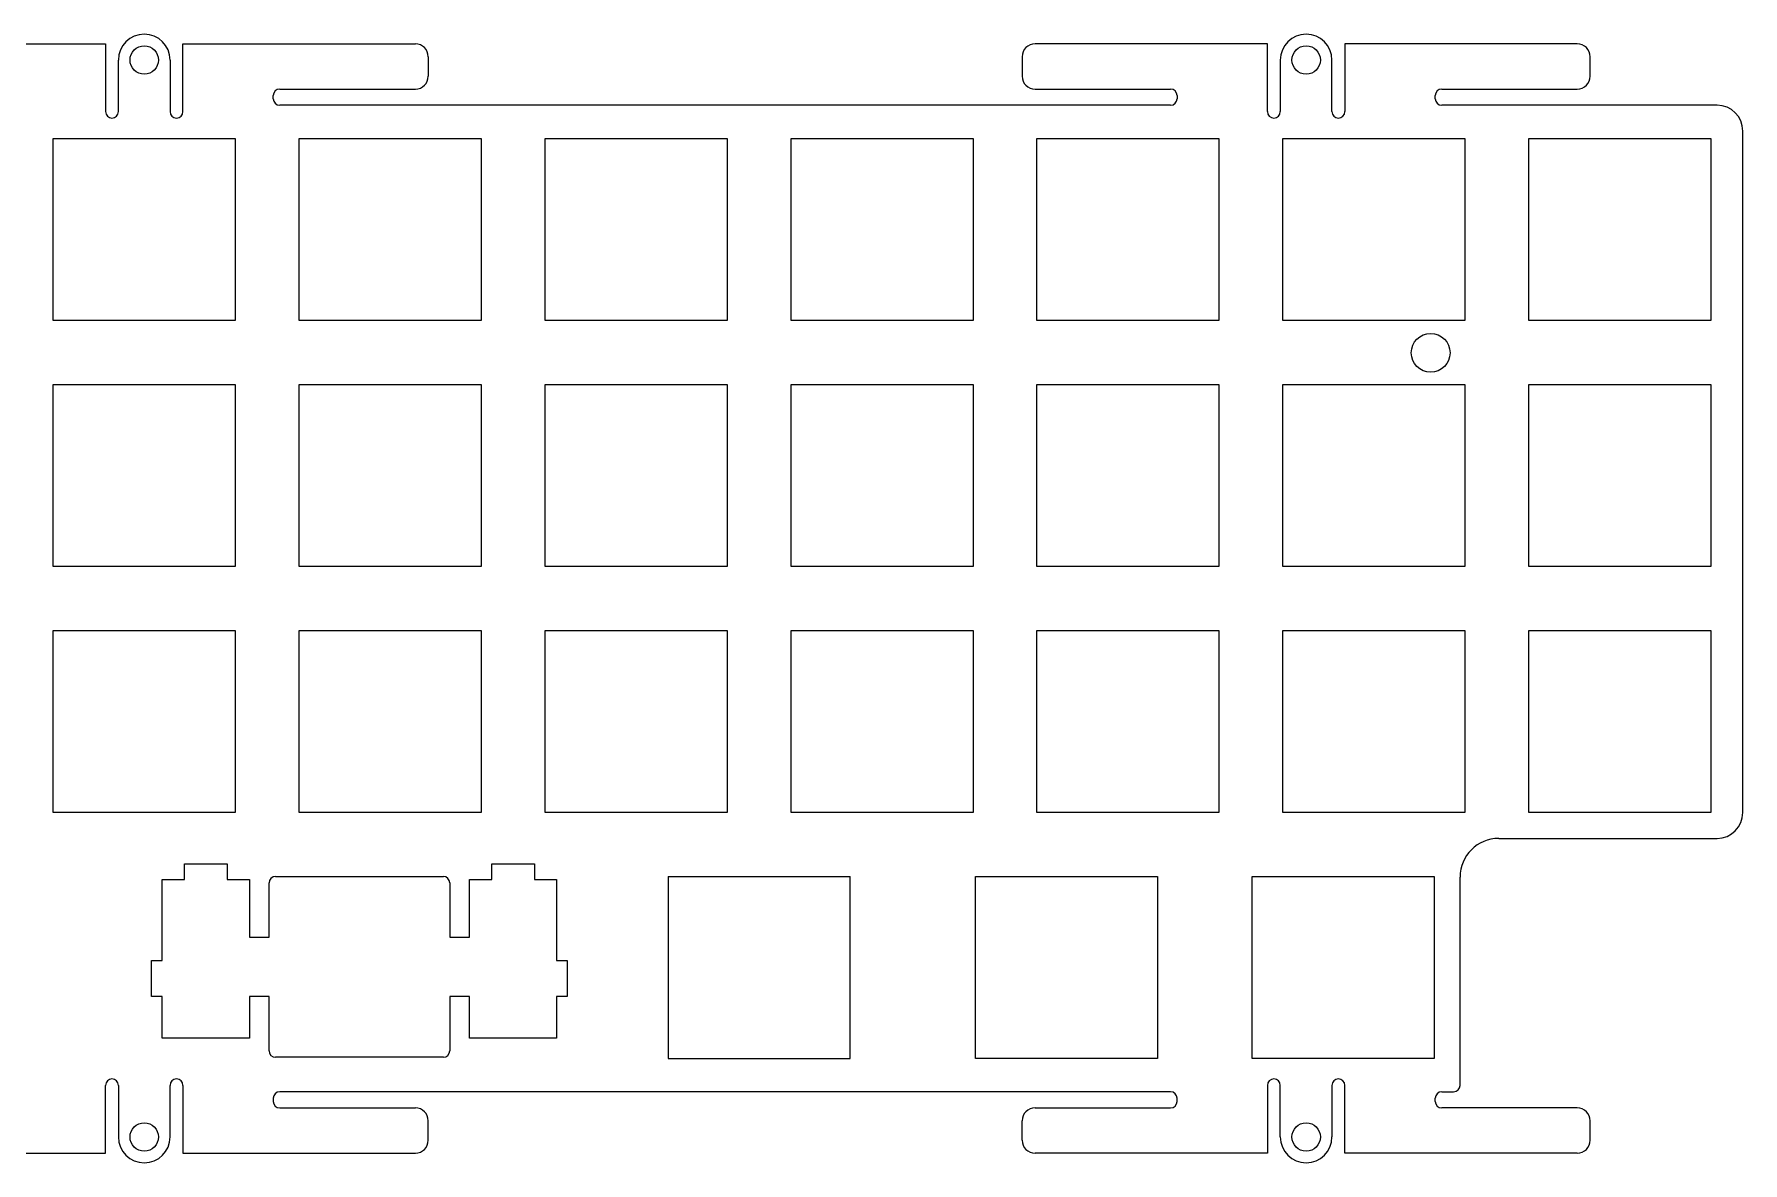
# Model space of a CAD drawing. Header units: millimetres. Extents: x 10 to 257, y -79 to 8.
# Drawn here: x 124.9 to 257.2, y -79 to 8.4 of the extents above; entities that cross this region are included whole.
import ezdxf

# ---------------------------------------------------------------- set-up
doc = ezdxf.new("R2010")
doc.units = ezdxf.units.MM
for name, color, linetype in [('Shape12331', 7, 'CONTINUOUS'), ('Shape12332', 7, 'CONTINUOUS'), ('Shape12334', 7, 'CONTINUOUS'), ('Shape12335', 7, 'CONTINUOUS'), ('Shape12344', 7, 'CONTINUOUS'), ('Shape12345', 7, 'CONTINUOUS'), ('Shape12346', 7, 'CONTINUOUS'), ('Shape12347', 7, 'CONTINUOUS'), ('Shape12348', 7, 'CONTINUOUS'), ('Shape12349', 7, 'CONTINUOUS'), ('Shape12350', 7, 'CONTINUOUS'), ('Shape12351', 7, 'CONTINUOUS'), ('Shape12352', 7, 'CONTINUOUS'), ('Shape12353', 7, 'CONTINUOUS'), ('Shape12354', 7, 'CONTINUOUS'), ('Shape12355', 7, 'CONTINUOUS'), ('Shape12356', 7, 'CONTINUOUS'), ('Shape12357', 7, 'CONTINUOUS'), ('Shape12358', 7, 'CONTINUOUS'), ('Shape12359', 7, 'CONTINUOUS'), ('Shape12360', 7, 'CONTINUOUS'), ('Shape12361', 7, 'CONTINUOUS'), ('Shape12362', 7, 'CONTINUOUS'), ('Shape12363', 7, 'CONTINUOUS'), ('Shape12364', 7, 'CONTINUOUS'), ('Shape12365', 7, 'CONTINUOUS'), ('Shape12366', 7, 'CONTINUOUS'), ('Shape12367', 7, 'CONTINUOUS'), ('Shape12368', 7, 'CONTINUOUS'), ('Shape12369', 7, 'CONTINUOUS'), ('Shape12370', 7, 'CONTINUOUS'), ('Shape12371', 7, 'CONTINUOUS'), ('Shape12372', 7, 'CONTINUOUS'), ('Shape12373', 7, 'CONTINUOUS'), ('Shape12374', 7, 'CONTINUOUS'), ('Shape12375', 7, 'CONTINUOUS'), ('Shape12376', 7, 'CONTINUOUS'), ('Shape12385', 7, 'CONTINUOUS'), ('Shape12386', 7, 'CONTINUOUS'), ('Shape12387', 7, 'CONTINUOUS'), ('Shape12388', 7, 'CONTINUOUS'), ('Shape12389', 7, 'CONTINUOUS'), ('Shape12390', 7, 'CONTINUOUS'), ('Shape12391', 7, 'CONTINUOUS'), ('Shape12392', 7, 'CONTINUOUS'), ('Shape12393', 7, 'CONTINUOUS'), ('Shape12394', 7, 'CONTINUOUS'), ('Shape12395', 7, 'CONTINUOUS'), ('Shape12396', 7, 'CONTINUOUS'), ('Shape12397', 7, 'CONTINUOUS'), ('Shape12398', 7, 'CONTINUOUS'), ('Shape12399', 7, 'CONTINUOUS'), ('Shape12400', 7, 'CONTINUOUS'), ('Shape12401', 7, 'CONTINUOUS'), ('Shape12402', 7, 'CONTINUOUS'), ('Shape12403', 7, 'CONTINUOUS'), ('Shape12404', 7, 'CONTINUOUS'), ('Shape12405', 7, 'CONTINUOUS'), ('Shape12406', 7, 'CONTINUOUS'), ('Shape12407', 7, 'CONTINUOUS'), ('Shape12408', 7, 'CONTINUOUS'), ('Shape12409', 7, 'CONTINUOUS'), ('Shape12410', 7, 'CONTINUOUS'), ('Shape12411', 7, 'CONTINUOUS'), ('Shape12412', 7, 'CONTINUOUS'), ('Shape12413', 7, 'CONTINUOUS'), ('Shape12414', 7, 'CONTINUOUS'), ('Shape12415', 7, 'CONTINUOUS'), ('Shape12416', 7, 'CONTINUOUS'), ('Shape12417', 7, 'CONTINUOUS'), ('Shape12418', 7, 'CONTINUOUS'), ('Shape12419', 7, 'CONTINUOUS'), ('Shape12420', 7, 'CONTINUOUS'), ('Shape12421', 7, 'CONTINUOUS'), ('Shape12422', 7, 'CONTINUOUS'), ('Shape12423', 7, 'CONTINUOUS'), ('Shape12424', 7, 'CONTINUOUS'), ('Shape12425', 7, 'CONTINUOUS'), ('Shape12426', 7, 'CONTINUOUS'), ('Shape12427', 7, 'CONTINUOUS'), ('Shape12454', 7, 'CONTINUOUS'), ('Shape12455', 7, 'CONTINUOUS'), ('Shape12456', 7, 'CONTINUOUS'), ('Shape12457', 7, 'CONTINUOUS'), ('Shape12458', 7, 'CONTINUOUS'), ('Shape12459', 7, 'CONTINUOUS'), ('Shape12460', 7, 'CONTINUOUS'), ('Shape12461', 7, 'CONTINUOUS'), ('Shape12462', 7, 'CONTINUOUS'), ('Shape12463', 7, 'CONTINUOUS'), ('Shape12464', 7, 'CONTINUOUS'), ('Shape12465', 7, 'CONTINUOUS'), ('Shape12466', 7, 'CONTINUOUS'), ('Shape12500', 7, 'CONTINUOUS'), ('Shape12501', 7, 'CONTINUOUS'), ('Shape12502', 7, 'CONTINUOUS'), ('Shape12503', 7, 'CONTINUOUS'), ('Shape12504', 7, 'CONTINUOUS'), ('Shape12505', 7, 'CONTINUOUS'), ('Shape12506', 7, 'CONTINUOUS'), ('Shape12507', 7, 'CONTINUOUS'), ('Shape12508', 7, 'CONTINUOUS'), ('Shape12509', 7, 'CONTINUOUS'), ('Shape12510', 7, 'CONTINUOUS'), ('Shape12511', 7, 'CONTINUOUS'), ('Shape12512', 7, 'CONTINUOUS'), ('Shape12513', 7, 'CONTINUOUS'), ('Shape12514', 7, 'CONTINUOUS'), ('Shape12515', 7, 'CONTINUOUS'), ('Shape12516', 7, 'CONTINUOUS'), ('Shape12517', 7, 'CONTINUOUS'), ('Shape12518', 7, 'CONTINUOUS'), ('Shape12519', 7, 'CONTINUOUS'), ('Shape12536', 7, 'CONTINUOUS'), ('Shape12537', 7, 'CONTINUOUS'), ('Shape12538', 7, 'CONTINUOUS'), ('Shape12539', 7, 'CONTINUOUS'), ('Shape12540', 7, 'CONTINUOUS'), ('Shape12541', 7, 'CONTINUOUS'), ('Shape12542', 7, 'CONTINUOUS'), ('Shape12543', 7, 'CONTINUOUS'), ('Shape12556', 7, 'CONTINUOUS'), ('Shape12557', 7, 'CONTINUOUS'), ('Shape12558', 7, 'CONTINUOUS'), ('Shape12559', 7, 'CONTINUOUS'), ('Shape12560', 7, 'CONTINUOUS'), ('Shape12561', 7, 'CONTINUOUS'), ('Shape12562', 7, 'CONTINUOUS'), ('Shape12563', 7, 'CONTINUOUS'), ('Shape12572', 7, 'CONTINUOUS'), ('Shape12573', 7, 'CONTINUOUS'), ('Shape12574', 7, 'CONTINUOUS'), ('Shape12575', 7, 'CONTINUOUS'), ('Shape12576', 7, 'CONTINUOUS'), ('Shape12577', 7, 'CONTINUOUS'), ('Shape12578', 7, 'CONTINUOUS'), ('Shape12579', 7, 'CONTINUOUS'), ('Shape12580', 7, 'CONTINUOUS'), ('Shape12581', 7, 'CONTINUOUS'), ('Shape12582', 7, 'CONTINUOUS'), ('Shape12583', 7, 'CONTINUOUS'), ('Shape12584', 7, 'CONTINUOUS'), ('Shape12585', 7, 'CONTINUOUS'), ('Shape12586', 7, 'CONTINUOUS'), ('Shape12587', 7, 'CONTINUOUS'), ('Shape12588', 7, 'CONTINUOUS'), ('Shape12589', 7, 'CONTINUOUS'), ('Shape12590', 7, 'CONTINUOUS'), ('Shape12591', 7, 'CONTINUOUS'), ('Shape12608', 7, 'CONTINUOUS'), ('Shape12609', 7, 'CONTINUOUS'), ('Shape12610', 7, 'CONTINUOUS'), ('Shape12611', 7, 'CONTINUOUS'), ('Shape12612', 7, 'CONTINUOUS'), ('Shape12613', 7, 'CONTINUOUS'), ('Shape12614', 7, 'CONTINUOUS'), ('Shape12615', 7, 'CONTINUOUS'), ('Shape12624', 7, 'CONTINUOUS'), ('Shape12625', 7, 'CONTINUOUS'), ('Shape12626', 7, 'CONTINUOUS'), ('Shape12627', 7, 'CONTINUOUS'), ('Shape12628', 7, 'CONTINUOUS'), ('Shape12629', 7, 'CONTINUOUS'), ('Shape12630', 7, 'CONTINUOUS'), ('Shape12631', 7, 'CONTINUOUS'), ('Shape12632', 7, 'CONTINUOUS'), ('Shape12633', 7, 'CONTINUOUS'), ('Shape12634', 7, 'CONTINUOUS'), ('Shape12635', 7, 'CONTINUOUS'), ('Shape12636', 7, 'CONTINUOUS'), ('Shape12637', 7, 'CONTINUOUS'), ('Shape12638', 7, 'CONTINUOUS'), ('Shape12639', 7, 'CONTINUOUS'), ('Shape12640', 7, 'CONTINUOUS'), ('Shape12641', 7, 'CONTINUOUS'), ('Shape12642', 7, 'CONTINUOUS'), ('Shape12643', 7, 'CONTINUOUS'), ('Shape12660', 7, 'CONTINUOUS'), ('Shape12661', 7, 'CONTINUOUS'), ('Shape12662', 7, 'CONTINUOUS'), ('Shape12663', 7, 'CONTINUOUS'), ('Shape12664', 7, 'CONTINUOUS'), ('Shape12665', 7, 'CONTINUOUS'), ('Shape12666', 7, 'CONTINUOUS'), ('Shape12667', 7, 'CONTINUOUS'), ('Shape12672', 7, 'CONTINUOUS'), ('Shape12673', 7, 'CONTINUOUS'), ('Shape12674', 7, 'CONTINUOUS'), ('Shape12682', 7, 'CONTINUOUS'), ('Shape12683', 7, 'CONTINUOUS'), ('Shape12684', 7, 'CONTINUOUS'), ('Shape12685', 7, 'CONTINUOUS'), ('Shape12686', 7, 'CONTINUOUS'), ('Shape12687', 7, 'CONTINUOUS'), ('Shape12688', 7, 'CONTINUOUS'), ('Shape12689', 7, 'CONTINUOUS'), ('Shape12690', 7, 'CONTINUOUS'), ('Shape12691', 7, 'CONTINUOUS'), ('Shape12692', 7, 'CONTINUOUS'), ('Shape12693', 7, 'CONTINUOUS'), ('Shape12694', 7, 'CONTINUOUS'), ('Shape12695', 7, 'CONTINUOUS'), ('Shape12696', 7, 'CONTINUOUS'), ('Shape12697', 7, 'CONTINUOUS'), ('Shape12698', 7, 'CONTINUOUS'), ('Shape12699', 7, 'CONTINUOUS'), ('Shape12700', 7, 'CONTINUOUS'), ('Shape12701', 7, 'CONTINUOUS'), ('Shape12702', 7, 'CONTINUOUS'), ('Shape12703', 7, 'CONTINUOUS'), ('Shape12704', 7, 'CONTINUOUS'), ('Shape12705', 7, 'CONTINUOUS'), ('Shape12706', 7, 'CONTINUOUS'), ('Shape12707', 7, 'CONTINUOUS'), ('Shape12708', 7, 'CONTINUOUS'), ('Shape12709', 7, 'CONTINUOUS'), ('Shape12710', 7, 'CONTINUOUS'), ('Shape12711', 7, 'CONTINUOUS'), ('Shape12712', 7, 'CONTINUOUS'), ('Shape12713', 7, 'CONTINUOUS'), ('Shape12714', 7, 'CONTINUOUS'), ('Shape12715', 7, 'CONTINUOUS'), ('Shape12716', 7, 'CONTINUOUS'), ('Shape12717', 7, 'CONTINUOUS'), ('Shape12718', 7, 'CONTINUOUS'), ('Shape12719', 7, 'CONTINUOUS'), ('Shape12720', 7, 'CONTINUOUS'), ('Shape12721', 7, 'CONTINUOUS'), ('Shape12723', 7, 'CONTINUOUS'), ('Shape12756', 7, 'CONTINUOUS')]:
    doc.layers.add(name, color=color, linetype=linetype)

msp = doc.modelspace()

# ---------------------------------------------------------------- linework, layer by layer
at = {"layer": 'Shape12331'}
msp.add_circle((133.423, 6.42265), 1.1, dxfattribs=at)
at = {"layer": 'Shape12332'}
msp.add_circle((223.423, 6.42265), 1.1, dxfattribs=at)
at = {"layer": 'Shape12334'}
msp.add_circle((133.423, -76.9756), 1.1, dxfattribs=at)
at = {"layer": 'Shape12335'}
msp.add_circle((223.423, -76.9756), 1.1, dxfattribs=at)
at = {"layer": 'Shape12344'}
msp.add_line((112.423, -78.2256), (130.423, -78.2256), dxfattribs=at)
at = {"layer": 'Shape12345'}
msp.add_line((130.423, -78.2256), (130.423, -72.9756), dxfattribs=at)
at = {"layer": 'Shape12346'}
msp.add_arc((130.923, -72.9756), 0.5, 0, 180, dxfattribs=at)
at = {"layer": 'Shape12347'}
msp.add_line((131.423, -72.9756), (131.423, -76.9756), dxfattribs=at)
at = {"layer": 'Shape12348'}
msp.add_arc((133.423, -76.9756), 2, 180, 0, dxfattribs=at)
at = {"layer": 'Shape12349'}
msp.add_line((135.423, -76.9756), (135.423, -72.9756), dxfattribs=at)
at = {"layer": 'Shape12350'}
msp.add_arc((135.923, -72.9756), 0.5, 0, 180, dxfattribs=at)
at = {"layer": 'Shape12351'}
msp.add_line((136.423, -72.9756), (136.423, -78.2256), dxfattribs=at)
at = {"layer": 'Shape12352'}
msp.add_line((136.423, -78.2256), (154.423, -78.2256), dxfattribs=at)
at = {"layer": 'Shape12353'}
msp.add_arc((154.423, -77.2256), 1, -90, 0, dxfattribs=at)
at = {"layer": 'Shape12354'}
msp.add_line((155.423, -77.2256), (155.423, -75.7256), dxfattribs=at)
at = {"layer": 'Shape12355'}
msp.add_line((244.423, -78.2256), (226.423, -78.2256), dxfattribs=at)
at = {"layer": 'Shape12356'}
msp.add_line((226.423, -78.2256), (226.423, -72.9756), dxfattribs=at)
at = {"layer": 'Shape12357'}
msp.add_arc((225.923, -72.9756), 0.5, 0, 180, dxfattribs=at)
at = {"layer": 'Shape12358'}
msp.add_line((225.423, -72.9756), (225.423, -76.9756), dxfattribs=at)
at = {"layer": 'Shape12359'}
msp.add_arc((223.423, -76.9756), 2, 180, 0, dxfattribs=at)
at = {"layer": 'Shape12360'}
msp.add_line((221.423, -76.9756), (221.423, -72.9756), dxfattribs=at)
at = {"layer": 'Shape12361'}
msp.add_arc((220.923, -72.9756), 0.5, 0, 180, dxfattribs=at)
at = {"layer": 'Shape12362'}
msp.add_line((220.423, -72.9756), (220.423, -78.2256), dxfattribs=at)
at = {"layer": 'Shape12363'}
msp.add_line((220.423, -78.2256), (202.423, -78.2256), dxfattribs=at)
at = {"layer": 'Shape12364'}
msp.add_arc((202.423, -77.2256), 1, 180, -90, dxfattribs=at)
at = {"layer": 'Shape12365'}
msp.add_line((201.423, -77.2256), (201.423, -75.7256), dxfattribs=at)
at = {"layer": 'Shape12366'}
msp.add_arc((202.423, -75.7256), 1, 90, 180, dxfattribs=at)
at = {"layer": 'Shape12367'}
msp.add_line((202.423, -74.7256), (212.923, -74.7256), dxfattribs=at)
at = {"layer": 'Shape12368'}
msp.add_arc((212.923, -74.2256), 0.5, -90, 0, dxfattribs=at)
at = {"layer": 'Shape12369'}
msp.add_line((213.423, -74.2256), (213.423, -73.9765), dxfattribs=at)
at = {"layer": 'Shape12370'}
msp.add_arc((212.923, -73.9765), 0.5, 0, 90, dxfattribs=at)
at = {"layer": 'Shape12371'}
msp.add_line((212.923, -73.4765), (143.923, -73.4765), dxfattribs=at)
at = {"layer": 'Shape12372'}
msp.add_arc((143.923, -73.9765), 0.5, 90, 180, dxfattribs=at)
at = {"layer": 'Shape12373'}
msp.add_line((143.423, -73.9765), (143.423, -74.2256), dxfattribs=at)
at = {"layer": 'Shape12374'}
msp.add_arc((143.923, -74.2256), 0.5, 180, -90, dxfattribs=at)
at = {"layer": 'Shape12375'}
msp.add_line((143.923, -74.7256), (154.423, -74.7256), dxfattribs=at)
at = {"layer": 'Shape12376'}
msp.add_arc((154.423, -75.7256), 1, 0, 90, dxfattribs=at)
at = {"layer": 'Shape12385'}
msp.add_line((112.423, 7.67265), (130.423, 7.67265), dxfattribs=at)
at = {"layer": 'Shape12386'}
msp.add_line((130.423, 7.67265), (130.423, 2.42266), dxfattribs=at)
at = {"layer": 'Shape12387'}
msp.add_arc((130.923, 2.42266), 0.5, 180, 0, dxfattribs=at)
at = {"layer": 'Shape12388'}
msp.add_line((131.423, 2.42266), (131.423, 6.42265), dxfattribs=at)
at = {"layer": 'Shape12389'}
msp.add_arc((133.423, 6.42265), 2, 0, 180, dxfattribs=at)
at = {"layer": 'Shape12390'}
msp.add_line((135.423, 6.42265), (135.423, 2.42266), dxfattribs=at)
at = {"layer": 'Shape12391'}
msp.add_arc((135.923, 2.42266), 0.5, 180, 0, dxfattribs=at)
at = {"layer": 'Shape12392'}
msp.add_line((136.423, 2.42266), (136.423, 7.67265), dxfattribs=at)
at = {"layer": 'Shape12393'}
msp.add_line((136.423, 7.67265), (154.423, 7.67265), dxfattribs=at)
at = {"layer": 'Shape12394'}
msp.add_arc((154.423, 6.67265), 1, 0, 90, dxfattribs=at)
at = {"layer": 'Shape12395'}
msp.add_line((155.423, 6.67265), (155.423, 5.17265), dxfattribs=at)
at = {"layer": 'Shape12396'}
msp.add_line((257.248, -51.8515), (257.248, 0.923543), dxfattribs=at)
at = {"layer": 'Shape12397'}
msp.add_arc((255.248, 0.923543), 2, 0, 90, dxfattribs=at)
at = {"layer": 'Shape12398'}
msp.add_line((255.248, 2.92354), (233.923, 2.92354), dxfattribs=at)
at = {"layer": 'Shape12399'}
msp.add_arc((233.923, 3.42354), 0.5, 180, -90, dxfattribs=at)
at = {"layer": 'Shape12400'}
msp.add_line((233.423, 3.42354), (233.423, 3.67265), dxfattribs=at)
at = {"layer": 'Shape12401'}
msp.add_arc((233.923, 3.67265), 0.5, 90, 180, dxfattribs=at)
at = {"layer": 'Shape12402'}
msp.add_line((233.923, 4.17265), (244.423, 4.17265), dxfattribs=at)
at = {"layer": 'Shape12403'}
msp.add_arc((244.423, 5.17265), 1, -90, 0, dxfattribs=at)
at = {"layer": 'Shape12404'}
msp.add_line((245.423, 5.17265), (245.423, 6.67265), dxfattribs=at)
at = {"layer": 'Shape12405'}
msp.add_arc((244.423, 6.67265), 1, 0, 90, dxfattribs=at)
at = {"layer": 'Shape12406'}
msp.add_line((244.423, 7.67265), (226.423, 7.67265), dxfattribs=at)
at = {"layer": 'Shape12407'}
msp.add_line((226.423, 7.67265), (226.423, 2.42266), dxfattribs=at)
at = {"layer": 'Shape12408'}
msp.add_arc((225.923, 2.42266), 0.5, 180, 0, dxfattribs=at)
at = {"layer": 'Shape12409'}
msp.add_line((225.423, 2.42266), (225.423, 6.42265), dxfattribs=at)
at = {"layer": 'Shape12410'}
msp.add_arc((223.423, 6.42265), 2, 0, 180, dxfattribs=at)
at = {"layer": 'Shape12411'}
msp.add_line((221.423, 6.42265), (221.423, 2.42266), dxfattribs=at)
at = {"layer": 'Shape12412'}
msp.add_arc((220.923, 2.42266), 0.5, 180, 0, dxfattribs=at)
at = {"layer": 'Shape12413'}
msp.add_line((220.423, 2.42266), (220.423, 7.67265), dxfattribs=at)
at = {"layer": 'Shape12414'}
msp.add_line((220.423, 7.67265), (202.423, 7.67265), dxfattribs=at)
at = {"layer": 'Shape12415'}
msp.add_arc((202.423, 6.67265), 1, 90, 180, dxfattribs=at)
at = {"layer": 'Shape12416'}
msp.add_line((201.423, 6.67265), (201.423, 5.17265), dxfattribs=at)
at = {"layer": 'Shape12417'}
msp.add_arc((202.423, 5.17265), 1, 180, -90, dxfattribs=at)
at = {"layer": 'Shape12418'}
msp.add_line((202.423, 4.17265), (212.923, 4.17265), dxfattribs=at)
at = {"layer": 'Shape12419'}
msp.add_arc((212.923, 3.67265), 0.5, 0, 90, dxfattribs=at)
at = {"layer": 'Shape12420'}
msp.add_line((213.423, 3.67265), (213.423, 3.42354), dxfattribs=at)
at = {"layer": 'Shape12421'}
msp.add_arc((212.923, 3.42354), 0.5, -90, 0, dxfattribs=at)
at = {"layer": 'Shape12422'}
msp.add_line((212.923, 2.92354), (143.923, 2.92354), dxfattribs=at)
at = {"layer": 'Shape12423'}
msp.add_arc((143.923, 3.42354), 0.5, 180, -90, dxfattribs=at)
at = {"layer": 'Shape12424'}
msp.add_line((143.423, 3.42354), (143.423, 3.67265), dxfattribs=at)
at = {"layer": 'Shape12425'}
msp.add_arc((143.923, 3.67265), 0.5, 90, 180, dxfattribs=at)
at = {"layer": 'Shape12426'}
msp.add_line((143.923, 4.17265), (154.423, 4.17265), dxfattribs=at)
at = {"layer": 'Shape12427'}
msp.add_arc((154.423, 5.17265), 1, -90, 0, dxfattribs=at)
at = {"layer": 'Shape12454'}
msp.add_arc((244.423, -77.2256), 1, -90, 0, dxfattribs=at)
at = {"layer": 'Shape12455'}
msp.add_line((245.423, -77.2256), (245.423, -75.7256), dxfattribs=at)
at = {"layer": 'Shape12456'}
msp.add_arc((244.423, -75.7256), 1, 0, 90, dxfattribs=at)
at = {"layer": 'Shape12457'}
msp.add_line((244.423, -74.7256), (233.923, -74.7256), dxfattribs=at)
at = {"layer": 'Shape12458'}
msp.add_arc((233.923, -74.2256), 0.5, 180, -90, dxfattribs=at)
at = {"layer": 'Shape12459'}
msp.add_line((233.423, -74.2256), (233.423, -73.9765), dxfattribs=at)
at = {"layer": 'Shape12460'}
msp.add_arc((233.923, -73.9765), 0.5, 90, 180, dxfattribs=at)
at = {"layer": 'Shape12461'}
msp.add_line((233.923, -73.4765), (234.842, -73.4765), dxfattribs=at)
at = {"layer": 'Shape12462'}
msp.add_arc((234.842, -72.9765), 0.5, -90, 0, dxfattribs=at)
at = {"layer": 'Shape12463'}
msp.add_line((235.342, -72.9765), (235.342, -56.8515), dxfattribs=at)
at = {"layer": 'Shape12464'}
msp.add_arc((238.342, -56.8515), 3, 90, 180, dxfattribs=at)
at = {"layer": 'Shape12465'}
msp.add_line((238.342, -53.8515), (255.248, -53.8515), dxfattribs=at)
at = {"layer": 'Shape12466'}
msp.add_arc((255.248, -51.8515), 2, -90, 0, dxfattribs=at)
at = {"layer": 'Shape12500'}
msp.add_line((140.473, 0.348543), (140.473, -13.7515), dxfattribs=at)
at = {"layer": 'Shape12501'}
msp.add_line((140.473, -13.7515), (126.373, -13.7515), dxfattribs=at)
at = {"layer": 'Shape12502'}
msp.add_line((126.373, -13.7515), (126.373, 0.348543), dxfattribs=at)
at = {"layer": 'Shape12503'}
msp.add_line((126.373, 0.348543), (140.473, 0.348543), dxfattribs=at)
at = {"layer": 'Shape12504'}
msp.add_line((164.473, 0.348543), (178.573, 0.348543), dxfattribs=at)
at = {"layer": 'Shape12505'}
msp.add_line((178.573, 0.348543), (178.573, -13.7515), dxfattribs=at)
at = {"layer": 'Shape12506'}
msp.add_line((178.573, -13.7515), (164.473, -13.7515), dxfattribs=at)
at = {"layer": 'Shape12507'}
msp.add_line((164.473, -13.7515), (164.473, 0.348543), dxfattribs=at)
at = {"layer": 'Shape12508'}
msp.add_line((159.523, -13.7515), (145.423, -13.7515), dxfattribs=at)
at = {"layer": 'Shape12509'}
msp.add_line((145.423, -13.7515), (145.423, 0.348543), dxfattribs=at)
at = {"layer": 'Shape12510'}
msp.add_line((145.423, 0.348543), (159.523, 0.348543), dxfattribs=at)
at = {"layer": 'Shape12511'}
msp.add_line((159.523, 0.348543), (159.523, -13.7515), dxfattribs=at)
at = {"layer": 'Shape12512'}
msp.add_line((221.623, 0.348543), (235.723, 0.348543), dxfattribs=at)
at = {"layer": 'Shape12513'}
msp.add_line((235.723, 0.348543), (235.723, -13.7515), dxfattribs=at)
at = {"layer": 'Shape12514'}
msp.add_line((235.723, -13.7515), (221.623, -13.7515), dxfattribs=at)
at = {"layer": 'Shape12515'}
msp.add_line((221.623, -13.7515), (221.623, 0.348543), dxfattribs=at)
at = {"layer": 'Shape12516'}
msp.add_line((254.773, 0.348543), (254.773, -13.7515), dxfattribs=at)
at = {"layer": 'Shape12517'}
msp.add_line((254.773, -13.7515), (240.673, -13.7515), dxfattribs=at)
at = {"layer": 'Shape12518'}
msp.add_line((240.673, -13.7515), (240.673, 0.348543), dxfattribs=at)
at = {"layer": 'Shape12519'}
msp.add_line((240.673, 0.348543), (254.773, 0.348543), dxfattribs=at)
at = {"layer": 'Shape12536'}
msp.add_line((216.673, 0.348543), (216.673, -13.7515), dxfattribs=at)
at = {"layer": 'Shape12537'}
msp.add_line((216.673, -13.7515), (202.573, -13.7515), dxfattribs=at)
at = {"layer": 'Shape12538'}
msp.add_line((202.573, -13.7515), (202.573, 0.348543), dxfattribs=at)
at = {"layer": 'Shape12539'}
msp.add_line((202.573, 0.348543), (216.673, 0.348543), dxfattribs=at)
at = {"layer": 'Shape12540'}
msp.add_line((197.623, -13.7515), (183.523, -13.7515), dxfattribs=at)
at = {"layer": 'Shape12541'}
msp.add_line((183.523, -13.7515), (183.523, 0.348543), dxfattribs=at)
at = {"layer": 'Shape12542'}
msp.add_line((183.523, 0.348543), (197.623, 0.348543), dxfattribs=at)
at = {"layer": 'Shape12543'}
msp.add_line((197.623, 0.348543), (197.623, -13.7515), dxfattribs=at)
at = {"layer": 'Shape12556'}
msp.add_line((219.242, -70.9015), (219.242, -56.8015), dxfattribs=at)
at = {"layer": 'Shape12557'}
msp.add_line((219.242, -56.8015), (233.342, -56.8015), dxfattribs=at)
at = {"layer": 'Shape12558'}
msp.add_line((233.342, -56.8015), (233.342, -70.9015), dxfattribs=at)
at = {"layer": 'Shape12559'}
msp.add_line((233.342, -70.9015), (219.242, -70.9015), dxfattribs=at)
at = {"layer": 'Shape12560'}
msp.add_line((211.91, -56.8015), (211.91, -70.9015), dxfattribs=at)
at = {"layer": 'Shape12561'}
msp.add_line((211.91, -70.9015), (197.811, -70.9015), dxfattribs=at)
at = {"layer": 'Shape12562'}
msp.add_line((197.811, -70.9015), (197.811, -56.8015), dxfattribs=at)
at = {"layer": 'Shape12563'}
msp.add_line((197.811, -56.8015), (211.91, -56.8015), dxfattribs=at)
at = {"layer": 'Shape12572'}
msp.add_line((140.473, -18.7015), (140.473, -32.8015), dxfattribs=at)
at = {"layer": 'Shape12573'}
msp.add_line((140.473, -32.8015), (126.373, -32.8015), dxfattribs=at)
at = {"layer": 'Shape12574'}
msp.add_line((126.373, -32.8015), (126.373, -18.7015), dxfattribs=at)
at = {"layer": 'Shape12575'}
msp.add_line((126.373, -18.7015), (140.473, -18.7015), dxfattribs=at)
at = {"layer": 'Shape12576'}
msp.add_line((164.473, -18.7015), (178.573, -18.7015), dxfattribs=at)
at = {"layer": 'Shape12577'}
msp.add_line((178.573, -18.7015), (178.573, -32.8015), dxfattribs=at)
at = {"layer": 'Shape12578'}
msp.add_line((178.573, -32.8015), (164.473, -32.8015), dxfattribs=at)
at = {"layer": 'Shape12579'}
msp.add_line((164.473, -32.8015), (164.473, -18.7015), dxfattribs=at)
at = {"layer": 'Shape12580'}
msp.add_line((159.523, -32.8015), (145.423, -32.8015), dxfattribs=at)
at = {"layer": 'Shape12581'}
msp.add_line((145.423, -32.8015), (145.423, -18.7015), dxfattribs=at)
at = {"layer": 'Shape12582'}
msp.add_line((145.423, -18.7015), (159.523, -18.7015), dxfattribs=at)
at = {"layer": 'Shape12583'}
msp.add_line((159.523, -18.7015), (159.523, -32.8015), dxfattribs=at)
at = {"layer": 'Shape12584'}
msp.add_line((221.623, -18.7015), (235.723, -18.7015), dxfattribs=at)
at = {"layer": 'Shape12585'}
msp.add_line((235.723, -18.7015), (235.723, -32.8015), dxfattribs=at)
at = {"layer": 'Shape12586'}
msp.add_line((235.723, -32.8015), (221.623, -32.8015), dxfattribs=at)
at = {"layer": 'Shape12587'}
msp.add_line((221.623, -32.8015), (221.623, -18.7015), dxfattribs=at)
at = {"layer": 'Shape12588'}
msp.add_line((254.773, -18.7015), (254.773, -32.8015), dxfattribs=at)
at = {"layer": 'Shape12589'}
msp.add_line((254.773, -32.8015), (240.673, -32.8015), dxfattribs=at)
at = {"layer": 'Shape12590'}
msp.add_line((240.673, -32.8015), (240.673, -18.7015), dxfattribs=at)
at = {"layer": 'Shape12591'}
msp.add_line((240.673, -18.7015), (254.773, -18.7015), dxfattribs=at)
at = {"layer": 'Shape12608'}
msp.add_line((216.673, -18.7015), (216.673, -32.8015), dxfattribs=at)
at = {"layer": 'Shape12609'}
msp.add_line((216.673, -32.8015), (202.573, -32.8015), dxfattribs=at)
at = {"layer": 'Shape12610'}
msp.add_line((202.573, -32.8015), (202.573, -18.7015), dxfattribs=at)
at = {"layer": 'Shape12611'}
msp.add_line((202.573, -18.7015), (216.673, -18.7015), dxfattribs=at)
at = {"layer": 'Shape12612'}
msp.add_line((197.623, -32.8015), (183.523, -32.8015), dxfattribs=at)
at = {"layer": 'Shape12613'}
msp.add_line((183.523, -32.8015), (183.523, -18.7015), dxfattribs=at)
at = {"layer": 'Shape12614'}
msp.add_line((183.523, -18.7015), (197.623, -18.7015), dxfattribs=at)
at = {"layer": 'Shape12615'}
msp.add_line((197.623, -18.7015), (197.623, -32.8015), dxfattribs=at)
at = {"layer": 'Shape12624'}
msp.add_line((140.473, -37.7515), (140.473, -51.8515), dxfattribs=at)
at = {"layer": 'Shape12625'}
msp.add_line((140.473, -51.8515), (126.373, -51.8515), dxfattribs=at)
at = {"layer": 'Shape12626'}
msp.add_line((126.373, -51.8515), (126.373, -37.7515), dxfattribs=at)
at = {"layer": 'Shape12627'}
msp.add_line((126.373, -37.7515), (140.473, -37.7515), dxfattribs=at)
at = {"layer": 'Shape12628'}
msp.add_line((164.473, -37.7515), (178.573, -37.7515), dxfattribs=at)
at = {"layer": 'Shape12629'}
msp.add_line((178.573, -37.7515), (178.573, -51.8515), dxfattribs=at)
at = {"layer": 'Shape12630'}
msp.add_line((178.573, -51.8515), (164.473, -51.8515), dxfattribs=at)
at = {"layer": 'Shape12631'}
msp.add_line((164.473, -51.8515), (164.473, -37.7515), dxfattribs=at)
at = {"layer": 'Shape12632'}
msp.add_line((159.523, -51.8515), (145.423, -51.8515), dxfattribs=at)
at = {"layer": 'Shape12633'}
msp.add_line((145.423, -51.8515), (145.423, -37.7515), dxfattribs=at)
at = {"layer": 'Shape12634'}
msp.add_line((145.423, -37.7515), (159.523, -37.7515), dxfattribs=at)
at = {"layer": 'Shape12635'}
msp.add_line((159.523, -37.7515), (159.523, -51.8515), dxfattribs=at)
at = {"layer": 'Shape12636'}
msp.add_line((221.623, -37.7515), (235.723, -37.7515), dxfattribs=at)
at = {"layer": 'Shape12637'}
msp.add_line((235.723, -37.7515), (235.723, -51.8515), dxfattribs=at)
at = {"layer": 'Shape12638'}
msp.add_line((235.723, -51.8515), (221.623, -51.8515), dxfattribs=at)
at = {"layer": 'Shape12639'}
msp.add_line((221.623, -51.8515), (221.623, -37.7515), dxfattribs=at)
at = {"layer": 'Shape12640'}
msp.add_line((254.773, -37.7515), (254.773, -51.8515), dxfattribs=at)
at = {"layer": 'Shape12641'}
msp.add_line((254.773, -51.8515), (240.673, -51.8515), dxfattribs=at)
at = {"layer": 'Shape12642'}
msp.add_line((240.673, -51.8515), (240.673, -37.7515), dxfattribs=at)
at = {"layer": 'Shape12643'}
msp.add_line((240.673, -37.7515), (254.773, -37.7515), dxfattribs=at)
at = {"layer": 'Shape12660'}
msp.add_line((216.673, -37.7515), (216.673, -51.8515), dxfattribs=at)
at = {"layer": 'Shape12661'}
msp.add_line((216.673, -51.8515), (202.573, -51.8515), dxfattribs=at)
at = {"layer": 'Shape12662'}
msp.add_line((202.573, -51.8515), (202.573, -37.7515), dxfattribs=at)
at = {"layer": 'Shape12663'}
msp.add_line((202.573, -37.7515), (216.673, -37.7515), dxfattribs=at)
at = {"layer": 'Shape12664'}
msp.add_line((197.623, -51.8515), (183.523, -51.8515), dxfattribs=at)
at = {"layer": 'Shape12665'}
msp.add_line((183.523, -51.8515), (183.523, -37.7515), dxfattribs=at)
at = {"layer": 'Shape12666'}
msp.add_line((183.523, -37.7515), (197.623, -37.7515), dxfattribs=at)
at = {"layer": 'Shape12667'}
msp.add_line((197.623, -37.7515), (197.623, -51.8515), dxfattribs=at)
at = {"layer": 'Shape12672'}
msp.add_line((173.998, -56.8015), (173.998, -70.9015), dxfattribs=at)
at = {"layer": 'Shape12673'}
msp.add_line((173.998, -70.9015), (188.098, -70.9015), dxfattribs=at)
at = {"layer": 'Shape12674'}
msp.add_line((188.098, -70.9015), (188.098, -56.8015), dxfattribs=at)
at = {"layer": 'Shape12682'}
msp.add_line((143.093, -70.3009), (143.093, -66.1018), dxfattribs=at)
at = {"layer": 'Shape12683'}
msp.add_arc((143.593, -70.3009), 0.5, 180, -90, dxfattribs=at)
at = {"layer": 'Shape12684'}
msp.add_line((143.093, -66.1018), (141.567, -66.1018), dxfattribs=at)
at = {"layer": 'Shape12685'}
msp.add_line((141.567, -66.1018), (141.567, -69.3306), dxfattribs=at)
at = {"layer": 'Shape12686'}
msp.add_line((141.567, -69.3306), (134.817, -69.3306), dxfattribs=at)
at = {"layer": 'Shape12687'}
msp.add_line((134.817, -69.3306), (134.817, -66.1018), dxfattribs=at)
at = {"layer": 'Shape12688'}
msp.add_line((134.817, -66.1018), (133.992, -66.1018), dxfattribs=at)
at = {"layer": 'Shape12689'}
msp.add_line((133.992, -66.1018), (133.992, -63.3017), dxfattribs=at)
at = {"layer": 'Shape12690'}
msp.add_line((133.992, -63.3017), (134.817, -63.3017), dxfattribs=at)
at = {"layer": 'Shape12691'}
msp.add_line((134.817, -63.3017), (134.817, -57.0316), dxfattribs=at)
at = {"layer": 'Shape12692'}
msp.add_line((134.817, -57.0316), (136.543, -57.0316), dxfattribs=at)
at = {"layer": 'Shape12693'}
msp.add_line((136.543, -57.0316), (136.543, -55.8313), dxfattribs=at)
at = {"layer": 'Shape12694'}
msp.add_line((136.543, -55.8313), (139.842, -55.8313), dxfattribs=at)
at = {"layer": 'Shape12695'}
msp.add_line((139.842, -55.8313), (139.842, -57.0316), dxfattribs=at)
at = {"layer": 'Shape12696'}
msp.add_line((139.842, -57.0316), (141.567, -57.0316), dxfattribs=at)
at = {"layer": 'Shape12697'}
msp.add_line((141.567, -57.0316), (141.567, -61.5005), dxfattribs=at)
at = {"layer": 'Shape12698'}
msp.add_line((141.567, -61.5005), (143.093, -61.5005), dxfattribs=at)
at = {"layer": 'Shape12699'}
msp.add_line((143.093, -61.5005), (143.093, -57.3015), dxfattribs=at)
at = {"layer": 'Shape12700'}
msp.add_line((143.593, -56.8015), (156.592, -56.8015), dxfattribs=at)
at = {"layer": 'Shape12701'}
msp.add_arc((143.593, -57.3015), 0.5, 90, 180, dxfattribs=at)
at = {"layer": 'Shape12702'}
msp.add_line((157.092, -57.3015), (157.092, -61.5005), dxfattribs=at)
at = {"layer": 'Shape12703'}
msp.add_arc((156.592, -57.3015), 0.5, 0, 90, dxfattribs=at)
at = {"layer": 'Shape12704'}
msp.add_line((157.092, -61.5005), (158.618, -61.5005), dxfattribs=at)
at = {"layer": 'Shape12705'}
msp.add_line((158.618, -61.5005), (158.618, -57.0316), dxfattribs=at)
at = {"layer": 'Shape12706'}
msp.add_line((158.618, -57.0316), (160.341, -57.0316), dxfattribs=at)
at = {"layer": 'Shape12707'}
msp.add_line((160.341, -57.0316), (160.341, -55.8313), dxfattribs=at)
at = {"layer": 'Shape12708'}
msp.add_line((160.341, -55.8313), (163.642, -55.8313), dxfattribs=at)
at = {"layer": 'Shape12709'}
msp.add_line((163.642, -55.8313), (163.642, -57.0316), dxfattribs=at)
at = {"layer": 'Shape12710'}
msp.add_line((163.642, -57.0316), (165.367, -57.0316), dxfattribs=at)
at = {"layer": 'Shape12711'}
msp.add_line((165.367, -57.0316), (165.367, -63.3017), dxfattribs=at)
at = {"layer": 'Shape12712'}
msp.add_line((165.367, -63.3017), (166.192, -63.3017), dxfattribs=at)
at = {"layer": 'Shape12713'}
msp.add_line((166.192, -63.3017), (166.192, -66.1018), dxfattribs=at)
at = {"layer": 'Shape12714'}
msp.add_line((166.192, -66.1018), (165.367, -66.1018), dxfattribs=at)
at = {"layer": 'Shape12715'}
msp.add_line((165.367, -66.1018), (165.367, -69.3306), dxfattribs=at)
at = {"layer": 'Shape12716'}
msp.add_line((165.367, -69.3306), (158.618, -69.3306), dxfattribs=at)
at = {"layer": 'Shape12717'}
msp.add_line((158.618, -69.3306), (158.618, -66.1018), dxfattribs=at)
at = {"layer": 'Shape12718'}
msp.add_line((158.618, -66.1018), (157.092, -66.1018), dxfattribs=at)
at = {"layer": 'Shape12719'}
msp.add_line((157.092, -66.1018), (157.092, -70.3009), dxfattribs=at)
at = {"layer": 'Shape12720'}
msp.add_arc((156.592, -70.3009), 0.5, -90, 0, dxfattribs=at)
at = {"layer": 'Shape12721'}
msp.add_line((156.592, -70.8009), (143.593, -70.8009), dxfattribs=at)
at = {"layer": 'Shape12723'}
msp.add_line((173.998, -56.8015), (188.098, -56.8015), dxfattribs=at)
at = {"layer": 'Shape12756'}
msp.add_circle((233.068, -16.252), 1.5, dxfattribs=at)

doc.saveas('drawing.dxf')
